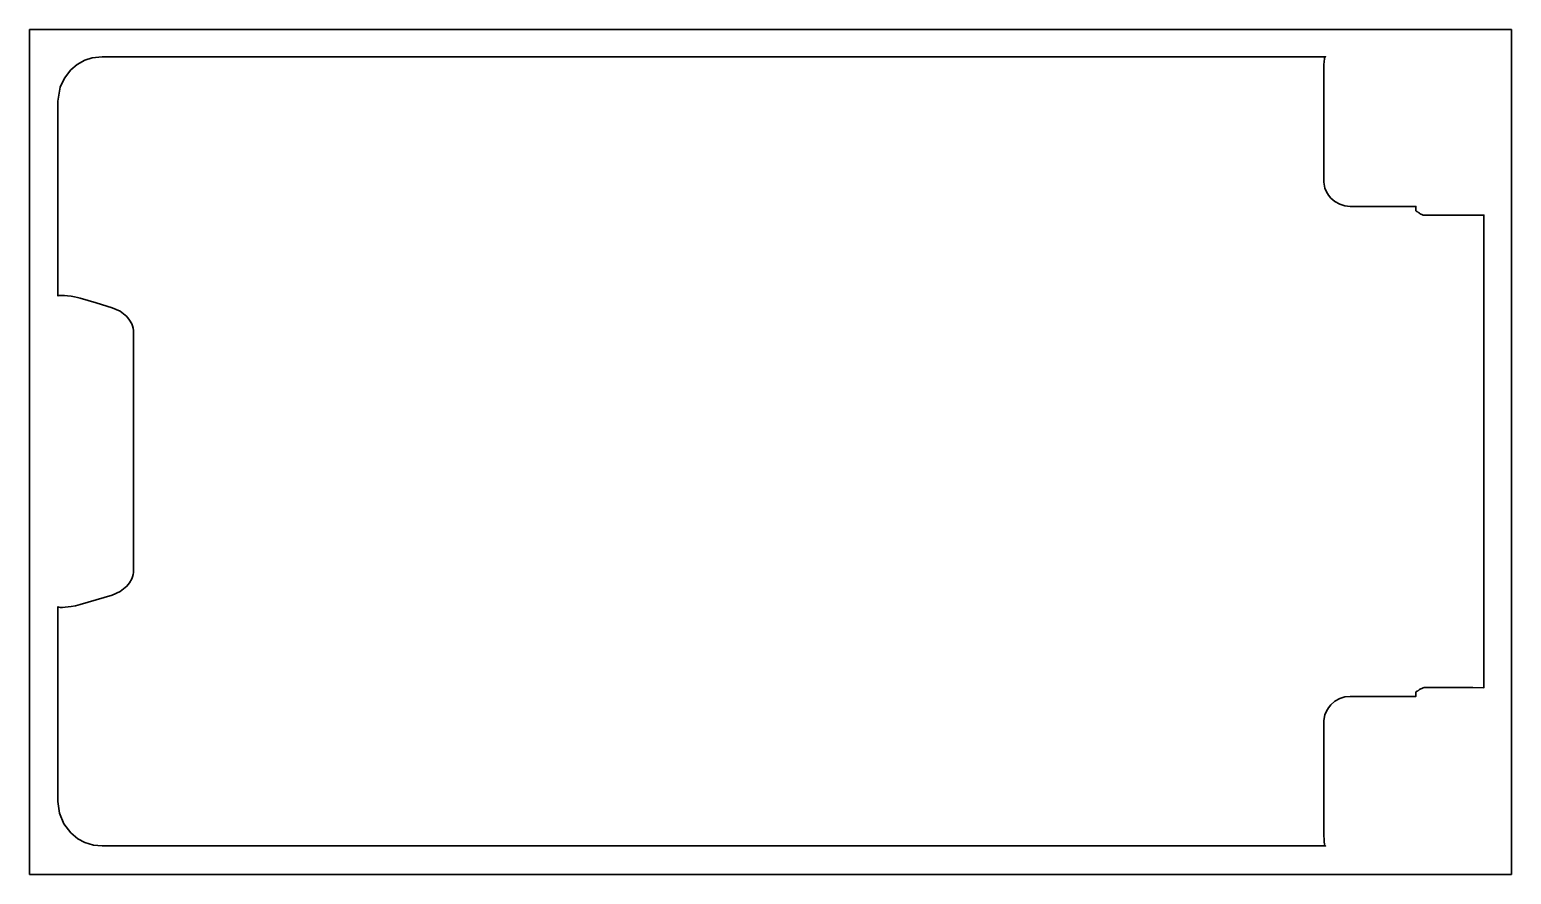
# Model space of a CAD drawing. Header units: millimetres. Extents: x -162 to 371, y -3 to 301.
import ezdxf

# ---------------------------------------------------------------- set-up
doc = ezdxf.new("R2010")
doc.units = ezdxf.units.MM
doc.header["$MEASUREMENT"] = 0
doc.layers.get('0').update_dxf_attribs({"lineweight": 0})
doc.layers.add('Safety', color=7, linetype='Continuous', lineweight=0)

msp = doc.modelspace()

# ---------------------------------------------------------------- linework, layer by layer
at = {"color": 1, "lineweight": 35, "true_color": 0xff0000}
msp.add_lwpolyline([(353.62, 63.74), (347, 63.74), (340.38, 63.74), (340.09, 63.72), (339.81, 63.66), (339.53, 63.57), (339.26, 63.45), (338.99, 63.31), (338.73, 63.16), (338.47, 62.99), (338.21, 62.81), (338.08, 62.73), (337.96, 62.64), (337.83, 62.56), (337.7, 62.47), (337.57, 62.39), (337.43, 62.32), (337.37, 62.28), (337.3, 62.24), (337.24, 62.21), (337.17, 62.17), (337.17, 61.35), (337.17, 60.54), (325.34, 60.54), (313.51, 60.54), (311.59, 60.34), (309.74, 59.75), (308.05, 58.81), (306.59, 57.54), (305.7, 56.45), (304.99, 55.24), (304.46, 53.93), (304.13, 52.57), (304.04, 51.79), (304.01, 51.02), (304.01, 32.89), (304.01, 14.77), (304.01, 13.24), (304.03, 11.77), (304.05, 10.4), (304.11, 9.19), (304.19, 8.18), (304.3, 7.42), (304.46, 6.92), (304.65, 6.72), (84.62, 6.72), (-135.41, 6.72), (-138.5, 7.02), (-141.61, 7.98), (-144.11, 9.31), (-146.68, 11.4), (-149.19, 14.68), (-150.8, 18.55), (-151.35, 22.69), (-151.35, 57.76), (-151.35, 92.82), (-151, 92.68), (-150.49, 92.59), (-149.7, 92.57), (-148.7, 92.63), (-147.69, 92.74), (-146.57, 92.91), (-144.97, 93.2), (-143.31, 93.57), (-137.54, 95.3), (-131.76, 97.02), (-128.92, 98.26), (-126.51, 100.19), (-125.53, 101.44), (-124.77, 102.84), (-124.5, 103.59), (-124.29, 104.37), (-124.17, 105.17), (-124.13, 105.97), (-124.13, 148.72), (-124.13, 191.47), (-124.17, 192.28), (-124.29, 193.07), (-124.5, 193.85), (-124.77, 194.6), (-125.53, 196), (-126.51, 197.25), (-128.92, 199.18), (-131.76, 200.42), (-137.54, 202.15), (-143.31, 203.87), (-144.32, 204.1), (-145.32, 204.31), (-145.98, 204.43), (-146.61, 204.54), (-147.88, 204.73), (-149.01, 204.84), (-149.85, 204.87), (-150.51, 204.85), (-150.97, 204.76), (-151.35, 204.65), (-151.35, 239.7), (-151.35, 274.75), (-150.52, 279.83), (-149.01, 283.07), (-146.68, 286.04), (-144.44, 287.91), (-141.61, 289.46), (-138.97, 290.32), (-135.41, 290.72), (84.62, 290.72), (304.65, 290.72), (304.53, 290.64), (304.43, 290.45), (304.33, 290.17), (304.26, 289.79), (304.19, 289.32), (304.14, 288.76), (304.1, 288.12), (304.07, 287.42), (304.02, 285.05), (304.01, 282.67), (304.01, 264.54), (304.01, 246.4), (304.04, 245.62), (304.13, 244.85), (304.46, 243.48), (304.99, 242.18), (305.7, 240.97), (306.59, 239.88), (308.05, 238.61), (309.74, 237.66), (311.59, 237.08), (313.51, 236.88), (325.34, 236.88), (337.17, 236.88), (337.17, 236.06), (337.17, 235.24), (337.24, 235.21), (337.3, 235.17), (337.37, 235.14), (337.43, 235.1), (337.57, 235.02), (337.7, 234.94), (337.83, 234.86), (337.96, 234.77), (338.08, 234.69), (338.21, 234.6), (338.47, 234.43), (338.73, 234.26), (338.99, 234.1), (339.26, 233.96), (339.53, 233.84), (339.81, 233.75), (340.09, 233.69), (340.38, 233.67), (347, 233.67), (353.62, 233.67), (357.64, 233.68), (361.65, 233.76), (361.65, 148.71), (361.65, 63.66), (357.64, 63.73)], close=True, dxfattribs=at)
at = {"layer": 'Safety', "color": 1, "lineweight": 35, "true_color": 0xff0000}
msp.add_lwpolyline([(371.5, -3.5), (-161.5, -3.5), (-161.5, 300.5), (371.5, 300.5)], close=True, dxfattribs=at)

doc.saveas('drawing.dxf')
